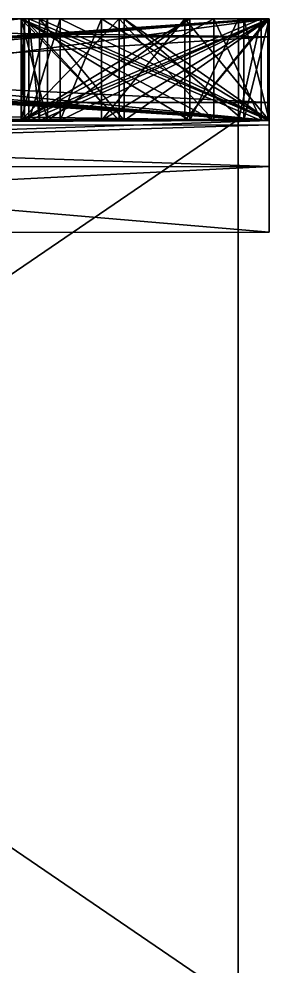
# Model space of a CAD drawing. Extents: x -474 to 401, y -269 to 261.
# Drawn here: x 100.7 to 133, y 138.7 to 261 of the extents above; entities that cross this region are included whole.
import ezdxf

# ---------------------------------------------------------------- set-up
doc = ezdxf.new("R2010")
doc.units = 0

msp = doc.modelspace()

# ---------------------------------------------------------------- meshes
at = {"layer": 'OBJECT094', "color": 50}
mesh = msp.add_polyface(dxfattribs=at)
corners = [(101.441582, 261, -31), (101, 261, -31), (101, 261, -31.289001), (101, 247.875, -31.289001), (101, 247.875, -31), (101.441582, 247.875, -31)]
mesh.append_faces([[corners[k] for k in face] for face in [(1, 2, 0), (4, 5, 3)]])
mesh.append_faces([[corners[k] for k in face] for face in [(4, 0, 5), (3, 1, 4), (2, 5, 0)]], dxfattribs={"vtx0": -1})
mesh.append_faces([[corners[k] for k in face] for face in [(4, 1, 0), (3, 2, 1), (2, 3, 5)]], dxfattribs={"vtx2": -1})
at = {"layer": 'OBJECT096', "color": 50}
mesh = msp.add_polyface(dxfattribs=at)
corners = [(132, 261, -7.703125), (-56.56826, 261, -7.703125), (-56.673153, 261, -7.817108), (-56.599998, 261, -8), (132, 261, -8), (-56.673153, 247.875, -7.817108), (-56.56826, 247.875, -7.703125), (132, 247.875, -7.703125), (132, 247.875, -8), (-56.599998, 247.875, -8)]
mesh.append_faces([[corners[k] for k in face] for face in [(1, 4, 0), (6, 9, 5), (6, 0, 7), (3, 8, 4), (5, 1, 6), (4, 7, 0), (9, 2, 5)]], dxfattribs={"vtx0": -1})
mesh.append_faces([[corners[k] for k in face] for face in [(1, 3, 4), (6, 8, 9)]], dxfattribs={"vtx0": -1, "vtx2": -1})
mesh.append_faces([[corners[k] for k in face] for face in [(1, 2, 3), (6, 7, 8), (6, 1, 0), (3, 9, 8), (5, 2, 1), (4, 8, 7), (9, 3, 2)]], dxfattribs={"vtx2": -1})
at = {"layer": 'OBJECT097', "color": 50}
mesh = msp.add_polyface(dxfattribs=at)
corners = [(101, 261, 13), (101, 261, 11.117188), (104.376503, 261, 11.117188), (104.376503, 247.875, 11.117188), (101, 247.875, 11.117188), (101, 247.875, 13)]
mesh.append_faces([[corners[k] for k in face] for face in [(1, 2, 0), (4, 5, 3)]])
mesh.append_faces([[corners[k] for k in face] for face in [(1, 3, 2), (4, 0, 5), (5, 2, 3)]], dxfattribs={"vtx0": -1})
mesh.append_faces([[corners[k] for k in face] for face in [(1, 4, 3), (4, 1, 0), (5, 0, 2)]], dxfattribs={"vtx2": -1})
at = {"layer": 'OBJECT098', "color": 50}
mesh = msp.add_polyface(dxfattribs=at)
corners = [(133, 261, 22), (102, 261, 22), (103.363098, 261, 21), (133, 261, 21), (102, 247.875, 22), (133, 247.875, 22), (133, 247.875, 21), (103.363098, 247.875, 21)]
mesh.append_faces([[corners[k] for k in face] for face in [(1, 3, 0), (5, 7, 4), (2, 6, 3), (4, 0, 5), (1, 7, 2), (3, 5, 0)]], dxfattribs={"vtx0": -1})
mesh.append_faces([[corners[k] for k in face] for face in [(1, 2, 3), (5, 6, 7), (2, 7, 6), (4, 1, 0), (1, 4, 7), (3, 6, 5)]], dxfattribs={"vtx2": -1})
at = {"layer": 'OBJECT099', "color": 50}
mesh = msp.add_polyface(dxfattribs=at)
corners = [(133, 261, 23), (-54.739986, 261, 23), (-55.473701, 261, 22.296875), (133, 261, 22.296875), (-54.739986, 247.875, 23), (133, 247.875, 23), (133, 247.875, 22.296875), (-55.473701, 247.875, 22.296875)]
mesh.append_faces([[corners[k] for k in face] for face in [(1, 3, 0), (5, 7, 4), (2, 6, 3), (4, 0, 5), (3, 5, 0), (7, 1, 4)]], dxfattribs={"vtx0": -1})
mesh.append_faces([[corners[k] for k in face] for face in [(1, 2, 3), (5, 6, 7), (2, 7, 6), (4, 1, 0), (3, 6, 5), (7, 2, 1)]], dxfattribs={"vtx2": -1})
at = {"layer": 'OBJECT100', "color": 50}
mesh = msp.add_polyface(dxfattribs=at)
corners = [(133, 261, 22.296875), (-29, 261, 22.296875), (-29.271141, 261, 22), (133, 261, 22), (133, 247.875, 22), (-29.271141, 247.875, 22), (-29, 247.875, 22.296875), (133, 247.875, 22.296875)]
mesh.append_faces([[corners[k] for k in face] for face in [(1, 3, 0), (5, 7, 4), (6, 0, 7), (5, 1, 6), (2, 4, 3), (3, 7, 0)]], dxfattribs={"vtx0": -1})
mesh.append_faces([[corners[k] for k in face] for face in [(1, 2, 3), (5, 6, 7), (6, 1, 0), (5, 2, 1), (2, 5, 4), (3, 4, 7)]], dxfattribs={"vtx2": -1})
at = {"layer": 'OBJECT101', "color": 50}
mesh = msp.add_polyface(dxfattribs=at)
corners = [(133, 261, -35), (106.02195, 261, -35), (102, 261, -38), (133, 261, -38), (106.02195, 247.875, -35), (133, 247.875, -35), (133, 247.875, -38), (102, 247.875, -38)]
mesh.append_faces([[corners[k] for k in face] for face in [(1, 3, 0), (5, 7, 4), (4, 0, 5), (2, 6, 3), (7, 1, 4), (3, 5, 0)]], dxfattribs={"vtx0": -1})
mesh.append_faces([[corners[k] for k in face] for face in [(1, 2, 3), (5, 6, 7), (4, 1, 0), (2, 7, 6), (7, 2, 1), (3, 6, 5)]], dxfattribs={"vtx2": -1})
at = {"layer": 'OBJECT102', "color": 50}
mesh = msp.add_polyface(dxfattribs=at)
corners = [(133, 261, -38), (-44.599995, 261, -38), (-44.029686, 261, -39.425781), (133, 261, -39.425781), (-44.599995, 247.875, -38), (133, 247.875, -38), (133, 247.875, -39.425781), (-44.029686, 247.875, -39.425781)]
mesh.append_faces([[corners[k] for k in face] for face in [(1, 3, 0), (5, 7, 4), (2, 6, 3), (4, 0, 5), (3, 5, 0), (7, 1, 4)]], dxfattribs={"vtx0": -1})
mesh.append_faces([[corners[k] for k in face] for face in [(1, 2, 3), (5, 6, 7), (2, 7, 6), (4, 1, 0), (3, 6, 5), (7, 2, 1)]], dxfattribs={"vtx2": -1})
at = {"layer": 'OBJECT103', "color": 50}
mesh = msp.add_polyface(dxfattribs=at)
corners = [(-41, 247.875, -47), (133, 247.875, -47), (133, 247.875, -39.425995), (-44.029598, 247.875, -39.425995), (-44.029598, 247.278259, -39.425995), (133, 247.309631, -39.425995), (133, 241.951782, -47), (-41, 241.920959, -47)]
mesh.append_faces([[corners[k] for k in face] for face in [(1, 3, 0), (5, 7, 4), (4, 2, 5), (6, 0, 7), (5, 1, 6), (7, 3, 4)]], dxfattribs={"vtx0": -1})
mesh.append_faces([[corners[k] for k in face] for face in [(1, 2, 3), (5, 6, 7), (4, 3, 2), (6, 1, 0), (5, 2, 1), (7, 0, 3)]], dxfattribs={"vtx2": -1})
at = {"layer": 'OBJECT104', "color": 50}
mesh = msp.add_polyface(dxfattribs=at)
corners = [(133, 247.875, -47), (-41, 247.875, -47), (-36.199993, 247.875, -59), (133, 247.875, -59), (-41, 241.920654, -47), (133, 241.951477, -47), (133, 233.462646, -59), (-36.199997, 233.432678, -59)]
mesh.append_faces([[corners[k] for k in face] for face in [(1, 3, 0), (5, 7, 4), (4, 0, 5), (2, 6, 3), (5, 3, 6), (7, 1, 4)]], dxfattribs={"vtx0": -1})
mesh.append_faces([[corners[k] for k in face] for face in [(1, 2, 3), (5, 6, 7), (4, 1, 0), (2, 7, 6), (5, 0, 3), (7, 2, 1)]], dxfattribs={"vtx2": -1})
at = {"layer": 'OBJECT105', "color": 50}
mesh = msp.add_polyface(dxfattribs=at)
corners = [(133, 261, 1.6875), (129.757324, 261, 1.6875), (133, 261, -0.685364), (133, 247.875, -0.685364), (129.757324, 247.875, 1.6875), (133, 247.875, 1.6875)]
mesh.append_faces([[corners[k] for k in face] for face in [(1, 2, 0), (4, 5, 3)]])
mesh.append_faces([[corners[k] for k in face] for face in [(4, 0, 5), (1, 3, 2), (2, 5, 0)]], dxfattribs={"vtx0": -1})
mesh.append_faces([[corners[k] for k in face] for face in [(4, 1, 0), (1, 4, 3), (2, 3, 5)]], dxfattribs={"vtx2": -1})
at = {"layer": 'OBJECT106', "color": 50}
mesh = msp.add_polyface(dxfattribs=at)
corners = [(104.375015, 261, 11.118011), (101, 261, 11.118011), (101, 261, 0.871094), (122.756653, 261, 0.871094), (101, 247.875, 11.118011), (104.375015, 247.875, 11.118011), (122.756653, 247.875, 0.871094), (101, 247.875, 0.871094)]
mesh.append_faces([[corners[k] for k in face] for face in [(1, 3, 0), (5, 7, 4), (2, 6, 3), (4, 0, 5), (7, 1, 4), (5, 3, 6)]], dxfattribs={"vtx0": -1})
mesh.append_faces([[corners[k] for k in face] for face in [(1, 2, 3), (5, 6, 7), (2, 7, 6), (4, 1, 0), (7, 2, 1), (5, 0, 3)]], dxfattribs={"vtx2": -1})
at = {"layer": 'OBJECT107', "color": 50}
mesh = msp.add_polyface(dxfattribs=at)
corners = [(113.664955, 261, -23), (101, 261, -23), (101, 261, -31), (101.441582, 261, -31), (101, 247.875, -23), (113.664955, 247.875, -23), (101.441582, 247.875, -31), (101, 247.875, -31)]
mesh.append_faces([[corners[k] for k in face] for face in [(1, 3, 0), (5, 7, 4), (4, 0, 5), (2, 6, 3), (7, 1, 4), (3, 5, 0)]], dxfattribs={"vtx0": -1})
mesh.append_faces([[corners[k] for k in face] for face in [(1, 2, 3), (5, 6, 7), (4, 1, 0), (2, 7, 6), (7, 2, 1), (3, 6, 5)]], dxfattribs={"vtx2": -1})
at = {"layer": 'OBJECT108', "color": 50}
mesh = msp.add_polyface(dxfattribs=at)
corners = [(125.888321, 261, -15), (101, 261, -15), (101, 261, -23), (113.664955, 261, -23), (101, 247.875, -15), (125.888321, 247.875, -15), (113.664955, 247.875, -23), (101, 247.875, -23)]
mesh.append_faces([[corners[k] for k in face] for face in [(1, 3, 0), (5, 7, 4), (2, 6, 3), (4, 0, 5), (7, 1, 4), (3, 5, 0)]], dxfattribs={"vtx0": -1})
mesh.append_faces([[corners[k] for k in face] for face in [(1, 2, 3), (5, 6, 7), (2, 7, 6), (4, 1, 0), (7, 2, 1), (3, 6, 5)]], dxfattribs={"vtx2": -1})
at = {"layer": 'OBJECT109', "color": 50}
mesh = msp.add_polyface(dxfattribs=at)
corners = [(132, 261, -11), (132, 261, -8), (101, 261, -8), (101, 261, -15), (125.888321, 261, -15), (101, 247.875, -8), (132, 247.875, -8), (132, 247.875, -11), (125.888321, 247.875, -15), (101, 247.875, -15)]
mesh.append_faces([[corners[k] for k in face] for face in [(1, 4, 0), (6, 9, 5), (3, 8, 4), (5, 1, 6), (9, 2, 5), (0, 6, 1), (4, 7, 0)]], dxfattribs={"vtx0": -1})
mesh.append_faces([[corners[k] for k in face] for face in [(1, 3, 4), (6, 8, 9)]], dxfattribs={"vtx0": -1, "vtx2": -1})
mesh.append_faces([[corners[k] for k in face] for face in [(1, 2, 3), (6, 7, 8), (3, 9, 8), (5, 2, 1), (9, 3, 2), (0, 7, 6), (4, 8, 7)]], dxfattribs={"vtx2": -1})
at = {"layer": 'OBJECT110', "color": 50}
mesh = msp.add_polyface(dxfattribs=at)
corners = [(132, 261, -4.592041), (129.057999, 261, -2.642029), (122.756615, 261, 0.871094), (101, 261, 0.871094), (101, 261, -7), (132, 261, -7), (101, 247.875, 0.871094), (122.756615, 247.875, 0.871094), (129.057999, 247.875, -2.642029), (132, 247.875, -4.592041), (132, 247.875, -7), (101, 247.875, -7)]
mesh.append_faces([[corners[k] for k in face] for face in [(1, 5, 0), (7, 11, 6), (6, 2, 7), (4, 10, 5), (11, 3, 6), (8, 0, 9), (7, 1, 8), (5, 9, 0)]], dxfattribs={"vtx0": -1})
mesh.append_faces([[corners[k] for k in face] for face in [(1, 3, 4), (1, 4, 5), (7, 9, 10), (7, 10, 11)]], dxfattribs={"vtx0": -1, "vtx2": -1})
mesh.append_faces([[corners[k] for k in face] for face in [(1, 2, 3), (7, 8, 9), (6, 3, 2), (4, 11, 10), (11, 4, 3), (8, 1, 0), (7, 2, 1), (5, 10, 9)]], dxfattribs={"vtx2": -1})
at = {"layer": 'OBJECT111', "color": 50}
mesh = msp.add_polyface(dxfattribs=at)
corners = [(133, 261, 13), (114.295296, 261, 13), (129.75383, 261, 1.6875), (133, 261, 1.6875), (114.295296, 247.875, 13), (133, 247.875, 13), (133, 247.875, 1.6875), (129.75383, 247.875, 1.6875)]
mesh.append_faces([[corners[k] for k in face] for face in [(1, 3, 0), (5, 7, 4), (2, 6, 3), (4, 0, 5), (1, 7, 2), (3, 5, 0)]], dxfattribs={"vtx0": -1})
mesh.append_faces([[corners[k] for k in face] for face in [(1, 2, 3), (5, 6, 7), (2, 7, 6), (4, 1, 0), (1, 4, 7), (3, 6, 5)]], dxfattribs={"vtx2": -1})
at = {"layer": 'OBJECT113', "color": 50}
mesh = msp.add_polyface(dxfattribs=at)
corners = [(133, 261, 63), (34.363194, 261, 63), (-1.903473, 261, 23), (133, 261, 23), (133, 247.875, 63), (133, 247.875, 23), (-1.903473, 247.875, 23), (34.363194, 247.875, 63)]
mesh.append_faces([[corners[k] for k in face] for face in [(1, 3, 0), (5, 7, 4), (2, 5, 3), (6, 1, 7), (3, 4, 0), (7, 0, 4)]], dxfattribs={"vtx0": -1})
mesh.append_faces([[corners[k] for k in face] for face in [(1, 2, 3), (5, 6, 7), (2, 6, 5), (6, 2, 1), (3, 5, 4), (7, 1, 0)]], dxfattribs={"vtx2": -1})
at = {"layer": 'OBJECT114', "color": 50}
mesh = msp.add_polyface(dxfattribs=at)
corners = [(133, 261, 21), (103.36451, 261, 21), (114.29528, 261, 13), (133, 261, 13), (103.36451, 247.875, 21), (133, 247.875, 21), (133, 247.875, 13), (114.29528, 247.875, 13)]
mesh.append_faces([[corners[k] for k in face] for face in [(1, 3, 0), (5, 7, 4), (4, 0, 5), (2, 6, 3), (1, 7, 2), (3, 5, 0)]], dxfattribs={"vtx0": -1})
mesh.append_faces([[corners[k] for k in face] for face in [(1, 2, 3), (5, 6, 7), (4, 1, 0), (2, 7, 6), (1, 4, 7), (3, 6, 5)]], dxfattribs={"vtx2": -1})
at = {"layer": 'OBJECT115', "color": 50}
mesh = msp.add_polyface(dxfattribs=at)
corners = [(133, 261, -14.885406), (132.846344, 261, -15), (133, 261, -15), (133, 247.865479, -14.885406), (133, 247.865479, -15), (132.846344, 247.865479, -15)]
mesh.append_faces([[corners[k] for k in face] for face in [(1, 2, 0), (4, 5, 3)]])
mesh.append_faces([[corners[k] for k in face] for face in [(1, 4, 2), (5, 0, 3), (2, 3, 0)]], dxfattribs={"vtx0": -1})
mesh.append_faces([[corners[k] for k in face] for face in [(1, 5, 4), (5, 1, 0), (2, 4, 3)]], dxfattribs={"vtx2": -1})
at = {"layer": 'OBJECT116', "color": 50}
mesh = msp.add_polyface(dxfattribs=at)
corners = [(133, 261, -15), (132.846344, 261, -15), (122.119705, 261, -23), (133, 261, -23), (132.846344, 247.875, -15), (133, 247.875, -15), (133, 247.875, -23), (122.119705, 247.875, -23)]
mesh.append_faces([[corners[k] for k in face] for face in [(1, 3, 0), (5, 7, 4), (2, 6, 3), (4, 0, 5), (7, 1, 4), (3, 5, 0)]], dxfattribs={"vtx0": -1})
mesh.append_faces([[corners[k] for k in face] for face in [(1, 2, 3), (5, 6, 7), (2, 7, 6), (4, 1, 0), (7, 2, 1), (3, 6, 5)]], dxfattribs={"vtx2": -1})
at = {"layer": 'OBJECT117', "color": 50}
mesh = msp.add_polyface(dxfattribs=at)
corners = [(133, 261, -23), (122.117363, 261, -23), (111.386223, 261, -31), (133, 261, -31), (122.117363, 247.875, -23), (133, 247.875, -23), (133, 247.875, -31), (111.386223, 247.875, -31)]
mesh.append_faces([[corners[k] for k in face] for face in [(1, 3, 0), (5, 7, 4), (4, 0, 5), (2, 6, 3), (7, 1, 4), (3, 5, 0)]], dxfattribs={"vtx0": -1})
mesh.append_faces([[corners[k] for k in face] for face in [(1, 2, 3), (5, 6, 7), (4, 1, 0), (2, 7, 6), (7, 2, 1), (3, 6, 5)]], dxfattribs={"vtx2": -1})
at = {"layer": 'OBJECT118', "color": 50}
mesh = msp.add_polyface(dxfattribs=at)
corners = [(133, 261, -31), (111.386223, 261, -31), (106.020653, 261, -35), (133, 261, -35), (111.386223, 247.875, -31), (133, 247.875, -31), (133, 247.875, -35), (106.020653, 247.875, -35)]
mesh.append_faces([[corners[k] for k in face] for face in [(1, 3, 0), (5, 7, 4), (2, 6, 3), (4, 0, 5), (7, 1, 4), (3, 5, 0)]], dxfattribs={"vtx0": -1})
mesh.append_faces([[corners[k] for k in face] for face in [(1, 2, 3), (5, 6, 7), (2, 7, 6), (4, 1, 0), (7, 2, 1), (3, 6, 5)]], dxfattribs={"vtx2": -1})
at = {"layer": 'OBJECT119', "color": 50}
mesh = msp.add_polyface(dxfattribs=at)
corners = [(101, 261, -23), (-42.939972, 261, -23), (-35.439903, 261, -31), (101, 261, -31), (101, 247.875, -31), (-35.439903, 247.875, -31), (-42.939972, 247.875, -23), (101, 247.875, -23)]
mesh.append_faces([[corners[k] for k in face] for face in [(1, 3, 0), (5, 7, 4), (6, 0, 7), (5, 1, 6), (2, 4, 3), (3, 7, 0)]], dxfattribs={"vtx0": -1})
mesh.append_faces([[corners[k] for k in face] for face in [(1, 2, 3), (5, 6, 7), (6, 1, 0), (5, 2, 1), (2, 5, 4), (3, 4, 7)]], dxfattribs={"vtx2": -1})
at = {"layer": 'OBJECT120', "color": 50}
mesh = msp.add_polyface(dxfattribs=at)
corners = [(101, 261, -15), (-50.441551, 261, -15), (-42.939972, 261, -23), (101, 261, -23), (-50.441551, 247.875, -15), (101, 247.875, -15), (101, 247.875, -23), (-42.939972, 247.875, -23)]
mesh.append_faces([[corners[k] for k in face] for face in [(1, 3, 0), (5, 7, 4), (2, 6, 3), (4, 0, 5), (7, 1, 4), (3, 5, 0)]], dxfattribs={"vtx0": -1})
mesh.append_faces([[corners[k] for k in face] for face in [(1, 2, 3), (5, 6, 7), (2, 7, 6), (4, 1, 0), (7, 2, 1), (3, 6, 5)]], dxfattribs={"vtx2": -1})
at = {"layer": 'OBJECT121', "color": 50}
mesh = msp.add_polyface(dxfattribs=at)
corners = [(132, 261, -7), (-55.923687, 261, -7), (-56.56826, 261, -7.703003), (132, 261, -7.703003), (-55.923687, 247.875, -7), (132, 247.875, -7), (132, 247.875, -7.703003), (-56.56826, 247.875, -7.703003)]
mesh.append_faces([[corners[k] for k in face] for face in [(1, 3, 0), (5, 7, 4), (4, 0, 5), (2, 6, 3), (7, 1, 4), (3, 5, 0)]], dxfattribs={"vtx0": -1})
mesh.append_faces([[corners[k] for k in face] for face in [(1, 2, 3), (5, 6, 7), (4, 1, 0), (2, 7, 6), (7, 2, 1), (3, 6, 5)]], dxfattribs={"vtx2": -1})
at = {"layer": 'OBJECT123', "color": 50}
mesh = msp.add_polyface(dxfattribs=at)
corners = [(101, 261, -8), (-56.599998, 261, -8), (-56.299263, 261, -8.751831), (-50.441551, 261, -15), (101, 261, -15), (-56.599998, 247.875, -8), (101, 247.875, -8), (101, 247.875, -15), (-50.441551, 247.875, -15), (-56.299263, 247.875, -8.751831)]
mesh.append_faces([[corners[k] for k in face] for face in [(1, 4, 0), (6, 9, 5), (3, 7, 4), (8, 2, 9), (5, 0, 6), (4, 6, 0), (9, 1, 5)]], dxfattribs={"vtx0": -1})
mesh.append_faces([[corners[k] for k in face] for face in [(1, 3, 4), (6, 8, 9)]], dxfattribs={"vtx0": -1, "vtx2": -1})
mesh.append_faces([[corners[k] for k in face] for face in [(1, 2, 3), (6, 7, 8), (3, 8, 7), (8, 3, 2), (5, 1, 0), (4, 7, 6), (9, 2, 1)]], dxfattribs={"vtx2": -1})
at = {"layer": 'OBJECT124', "color": 50}
mesh = msp.add_polyface(dxfattribs=at)
corners = [(101, 261, 1.6875), (-47.939514, 261, 1.6875), (-55.923687, 261, -7), (101, 261, -7), (-47.939514, 247.875, 1.6875), (101, 247.875, 1.6875), (101, 247.875, -7), (-55.923687, 247.875, -7)]
mesh.append_faces([[corners[k] for k in face] for face in [(1, 3, 0), (5, 7, 4), (4, 0, 5), (2, 6, 3), (7, 1, 4), (3, 5, 0)]], dxfattribs={"vtx0": -1})
mesh.append_faces([[corners[k] for k in face] for face in [(1, 2, 3), (5, 6, 7), (4, 1, 0), (2, 7, 6), (7, 2, 1), (3, 6, 5)]], dxfattribs={"vtx2": -1})
at = {"layer": 'OBJECT125', "color": 50}
mesh = msp.add_polyface(dxfattribs=at)
corners = [(101, 261, 13), (-37.541523, 261, 13), (-47.939514, 261, 1.6875), (101, 261, 1.6875), (-37.541523, 247.875, 13), (101, 247.875, 13), (101, 247.875, 1.6875), (-47.939514, 247.875, 1.6875)]
mesh.append_faces([[corners[k] for k in face] for face in [(1, 3, 0), (5, 7, 4), (2, 6, 3), (4, 0, 5), (7, 1, 4), (3, 5, 0)]], dxfattribs={"vtx0": -1})
mesh.append_faces([[corners[k] for k in face] for face in [(1, 2, 3), (5, 6, 7), (2, 7, 6), (4, 1, 0), (7, 2, 1), (3, 6, 5)]], dxfattribs={"vtx2": -1})
at = {"layer": 'OBJECT127', "color": 50}
mesh = msp.add_polyface(dxfattribs=at)
corners = [(133, 261, -39.425995), (-44.029602, 261, -39.425995), (-42.299068, 261, -43.752319), (133, 261, -43.752319), (-41, 258.704102, -47), (133, 258.704102, -47), (-44.029602, 247.875, -39.425995), (133, 247.875, -39.425995), (133, 247.875, -47), (-41, 247.875, -47)]
mesh.append_faces([[corners[k] for k in face] for face in [(1, 3, 0), (2, 5, 3), (7, 9, 6), (6, 0, 7), (4, 8, 5), (3, 7, 0), (9, 1, 6)]], dxfattribs={"vtx0": -1})
mesh.append_faces([[corners[k] for k in face] for face in [(3, 8, 7), (9, 2, 1)]], dxfattribs={"vtx0": -1, "vtx2": -1})
mesh.append_faces([[corners[k] for k in face] for face in [(1, 2, 3), (2, 4, 5), (7, 8, 9), (6, 1, 0), (4, 9, 8), (3, 5, 8), (9, 4, 2)]], dxfattribs={"vtx2": -1})
at = {"layer": 'OBJECT128', "color": 50}
mesh = msp.add_polyface(dxfattribs=at)
corners = [(133, 258.701843, -47), (-41, 258.701843, -47), (-36.199997, 250.212646, -59), (133, 250.212646, -59), (-41, 247.875, -47), (133, 247.875, -47), (133, 247.875, -59), (-36.199997, 247.875, -59)]
mesh.append_faces([[corners[k] for k in face] for face in [(1, 3, 0), (5, 7, 4), (4, 0, 5), (2, 6, 3), (3, 5, 0), (7, 1, 4)]], dxfattribs={"vtx0": -1})
mesh.append_faces([[corners[k] for k in face] for face in [(1, 2, 3), (5, 6, 7), (4, 1, 0), (2, 7, 6), (3, 6, 5), (7, 2, 1)]], dxfattribs={"vtx2": -1})
at = {"layer": 'OBJECT132', "color": 50}
mesh = msp.add_polyface(dxfattribs=at)
corners = [(-38, 248, -26), (129, 248, -26), (129, 134, -26), (-38, 134, -26), (-38, 134, -35), (129, 134, -35), (129, 248, -35), (-38, 248, -35)]
mesh.append_faces([[corners[k] for k in face] for face in [(1, 3, 0), (5, 7, 4), (3, 7, 0), (5, 1, 6), (0, 6, 1), (4, 2, 5)]], dxfattribs={"vtx0": -1})
mesh.append_faces([[corners[k] for k in face] for face in [(1, 2, 3), (5, 6, 7), (3, 4, 7), (5, 2, 1), (0, 7, 6), (4, 3, 2)]], dxfattribs={"vtx2": -1})

doc.saveas('drawing.dxf')
